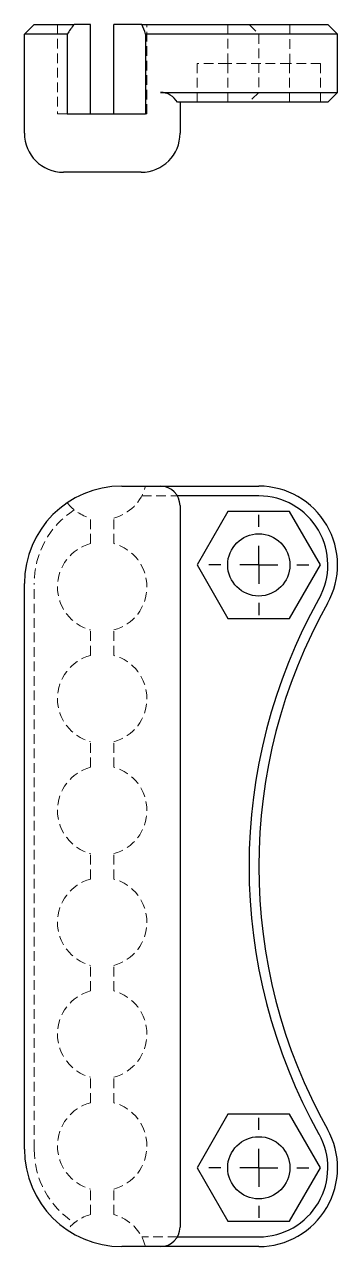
# Model space of a CAD drawing. Header units: millimetres. Extents: x 62 to 233, y 7 to 168.
# Drawn here: x 62.4 to 103.6, y 7 to 167.7 of the extents above.
import ezdxf

# ---------------------------------------------------------------- set-up
doc = ezdxf.new("R2010")
doc.units = ezdxf.units.MM
doc.linetypes.add('HIDDEN', pattern=[1.905, 1.27, -0.635])
doc.layers.add('10', color=7, linetype='Continuous')

# ---------------------------------------------------------------- blocks, each defined once
blk = doc.blocks.new('SW_CENTERMARKSYMBOL_0')
at = {"layer": '10', "color": 0}
for p, q in [((0, 5), (0, 6.59)), ((0, 0), (0, 2.5)), ((-5, 0), (-6.59, 0)), ((0, 0), (-2.5, 0)), ((0, 0), (0, -2.5)), ((0, 0), (2.5, 0)), ((5, 0), (6.59, 0)), ((0, -5), (0, -6.59))]:
    blk.add_line(p, q, dxfattribs=at)
blk = doc.blocks.new('SW_CENTERMARKSYMBOL_1')
at = {"layer": '10', "color": 0}
for p, q in [((0, 5), (0, 6.59)), ((0, 0), (0, 2.5)), ((-5, 0), (-6.59, 0)), ((0, 0), (-2.5, 0)), ((0, 0), (0, -2.5)), ((0, 0), (2.5, 0)), ((5, 0), (6.59, 0)), ((0, -5), (0, -6.59))]:
    blk.add_line(p, q, dxfattribs=at)

msp = doc.modelspace()

# ---------------------------------------------------------------- linework, layer by layer
at = {"color": 7, "linetype": 'Continuous', "lineweight": 25}
for p, q in [((63.69, 167.72), (62.41, 166.44)), ((63.69, 167.72), (68.96, 167.72)), ((71.11, 167.72), (68.96, 167.72)), ((71.11, 155.95), (71.11, 167.72)), ((74.18, 155.95), (74.18, 167.72)), ((77.84, 167.72), (74.18, 167.72)), ((77.84, 167.72), (93.23, 167.72)), ((93.23, 167.72), (102.31, 167.72)), ((103.59, 166.44), (102.31, 167.72)), ((68.04, 166.44), (62.41, 166.44)), ((62.41, 153.4), (62.41, 166.44)), ((68.04, 166.44), (68.04, 155.95)), ((78.34, 166.44), (78.34, 155.95)), ((93.23, 166.44), (78.34, 166.44)), ((103.59, 166.44), (93.23, 166.44)), ((103.59, 158.77), (103.59, 166.44)), ((80.31, 158.77), (93.23, 158.77)), ((93.23, 158.77), (103.59, 158.77)), ((102.31, 157.49), (103.59, 158.77)), ((68.04, 155.95), (75.2, 155.95)), ((75.2, 155.95), (78.34, 155.95)), ((93.23, 157.49), (82.53, 157.49)), ((82.87, 157.49), (82.87, 153.4)), ((102.31, 157.49), (93.23, 157.49)), ((75.2, 148.28), (67.53, 148.28)), ((77.76, 148.28), (75.2, 148.28)), ((75.2, 107), (80.31, 107)), ((80.31, 107), (93.23, 107)), ((93.23, 105.72), (82.53, 105.72)), ((82.87, 104.44), (82.87, 9.56)), ((89.17, 103.68), (85.11, 96.64)), ((97.29, 103.68), (89.17, 103.68)), ((101.35, 96.64), (97.29, 103.68)), ((85.11, 96.64), (89.17, 89.61)), ((97.29, 89.61), (101.35, 96.64)), ((62.41, 19.79), (62.41, 94.21)), ((89.17, 89.61), (97.29, 89.61)), ((89.17, 24.39), (85.11, 17.36)), ((97.29, 24.39), (89.17, 24.39)), ((101.35, 17.36), (97.29, 24.39)), ((85.11, 17.36), (89.17, 10.32)), ((97.29, 10.32), (101.35, 17.36)), ((89.17, 10.32), (97.29, 10.32)), ((82.53, 8.28), (93.23, 8.28)), ((80.31, 7), (75.2, 7)), ((93.23, 7), (80.31, 7))]:
    msp.add_line(p, q, dxfattribs=at)
at = {"color": 7, "linetype": 'HIDDEN', "lineweight": 18}
for p, q in [((66.76, 167.72), (66.76, 155.95)), ((78.52, 155.95), (78.52, 167.72)), ((89.14, 167.72), (89.14, 162.6)), ((91.95, 167.72), (93.23, 166.44)), ((97.32, 162.6), (97.32, 167.72)), ((93.23, 166.44), (93.23, 158.77)), ((89.17, 162.6), (85.11, 162.6)), ((85.11, 162.6), (85.11, 157.49)), ((97.29, 162.6), (89.17, 162.6)), ((89.17, 162.6), (89.17, 157.49)), ((97.29, 162.6), (97.29, 157.49)), ((101.35, 162.6), (97.29, 162.6)), ((101.35, 162.6), (101.35, 157.49)), ((93.23, 158.77), (91.95, 157.49)), ((66.76, 155.95), (68.04, 155.95)), ((78.34, 155.95), (78.52, 155.95)), ((77.84, 105.72), (82.53, 105.72)), ((71.11, 99.44), (71.11, 102.79)), ((74.18, 99.44), (74.18, 102.79)), ((63.69, 19.79), (63.69, 94.21)), ((71.11, 84.74), (71.11, 88.09)), ((74.18, 84.74), (74.18, 88.09)), ((71.11, 70.03), (71.11, 73.38)), ((74.18, 70.03), (74.18, 73.38)), ((71.11, 55.33), (71.11, 58.67)), ((74.18, 55.33), (74.18, 58.67)), ((71.11, 40.62), (71.11, 43.97)), ((74.18, 40.62), (74.18, 43.97)), ((71.11, 25.91), (71.11, 29.26)), ((74.18, 25.91), (74.18, 29.26)), ((71.11, 11.21), (71.11, 14.56)), ((74.18, 11.21), (74.18, 14.56)), ((82.53, 8.28), (77.84, 8.28))]:
    msp.add_line(p, q, dxfattribs=at)
at = {"color": 7, "linetype": 'Continuous', "lineweight": 25}
for centre in [(93.23, 96.64), (93.23, 17.36)]:
    msp.add_circle(centre, 4.09, dxfattribs=at)
for centre, radius, start, end in [((72.64, 164.97), 5.88, 14.4775, 27.8651), ((80.31, 156.21), 2.56, 30, 90), ((67.53, 153.4), 5.12, 180, 270), ((77.76, 153.4), 5.12, 270, 0), ((75.2, 94.21), 12.79, 90, 180), ((80.31, 104.44), 2.56, 0, 90), ((93.23, 96.64), 10.36, 330.7131, 90), ((93.23, 96.64), 9.08, 330.7131, 90), ((163.91, 57), 71.96, 150.7131, 209.2869), ((163.91, 57), 70.68, 150.7131, 209.2869), ((93.23, 17.36), 10.36, 270, 29.2869), ((93.23, 17.36), 9.08, 270, 29.2869), ((75.2, 19.79), 12.79, 180, 270), ((80.31, 9.56), 2.56, 270, 0)]:
    msp.add_arc(centre, radius, start, end, dxfattribs=at)
at = {"color": 7, "linetype": 'HIDDEN', "lineweight": 18}
for centre, radius, start, end in [((72.64, 108.47), 5.88, 285.1217, 345.5225), ((72.64, 108.47), 5.88, 218.5156, 254.8783), ((75.2, 94.21), 11.51, 122.8297, 180), ((72.64, 93.76), 5.88, 105.1217, 254.8783), ((72.64, 93.76), 5.88, 285.1217, 74.8783), ((72.64, 79.06), 5.88, 105.1217, 254.8783), ((72.64, 79.06), 5.88, 285.1217, 74.8783), ((72.64, 64.35), 5.88, 105.1217, 254.8783), ((72.64, 64.35), 5.88, 285.1217, 74.8783), ((72.64, 49.65), 5.88, 105.1217, 254.8783), ((72.64, 49.65), 5.88, 285.1217, 74.8783), ((72.64, 34.94), 5.88, 105.1217, 254.8783), ((72.64, 34.94), 5.88, 285.1217, 74.8783), ((72.64, 20.24), 5.88, 105.1217, 254.8783), ((72.64, 20.24), 5.88, 285.1217, 74.8783), ((75.2, 19.79), 11.51, 180, 237.1703), ((72.64, 5.53), 5.88, 105.1217, 141.4844), ((72.64, 5.53), 5.88, 14.4775, 74.8783)]:
    msp.add_arc(centre, radius, start, end, dxfattribs=at)
at = {"color": 7, "linetype": 'Continuous', "lineweight": 25}
msp.add_open_spline([(68.96, 167.72), (68.61, 167.3), (68.31, 166.87), (68.04, 166.44)], degree=3, dxfattribs=at)
at = {"color": 7, "linetype": 'HIDDEN', "lineweight": 18}
msp.add_open_spline([(77.76, 148.28), (77.76, 148.28), (77.76, 148.28), (77.76, 148.28), (77.76, 148.28)], degree=3, knots=[0, 0, 0, 0, 0.51243, 1, 1, 1, 1], dxfattribs=at)

# ---------------------------------------------------------------- block references
at = {"layer": '10'}
for name, p in [('SW_CENTERMARKSYMBOL_1', (93.23, 96.64)), ('SW_CENTERMARKSYMBOL_0', (93.23, 17.36))]:
    msp.add_blockref(name, p, dxfattribs=at)

doc.saveas('drawing.dxf')
